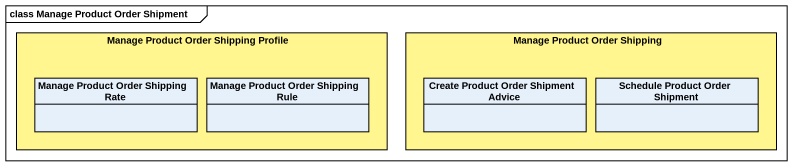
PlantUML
@startuml
mainframe class Manage Product Order Shipment
hide circle
hide empty members
rectangle "Manage Product Order Shipping Profile" as Manage_Product_Order #FFF68F {
  class "Manage Product Order Shipping Rate" as Manage_Product_Order_3
  class "Manage Product Order Shipping Rule" as Manage_Product_Order_4
}
rectangle "Manage Product Order Shipping" as Manage_Product_Order_2 #FFF68F {
  class "Create Product Order Shipment Advice" as Create_Product_Order
  class "Schedule Product Order Shipment" as Schedule_Product_Order
}
@enduml
